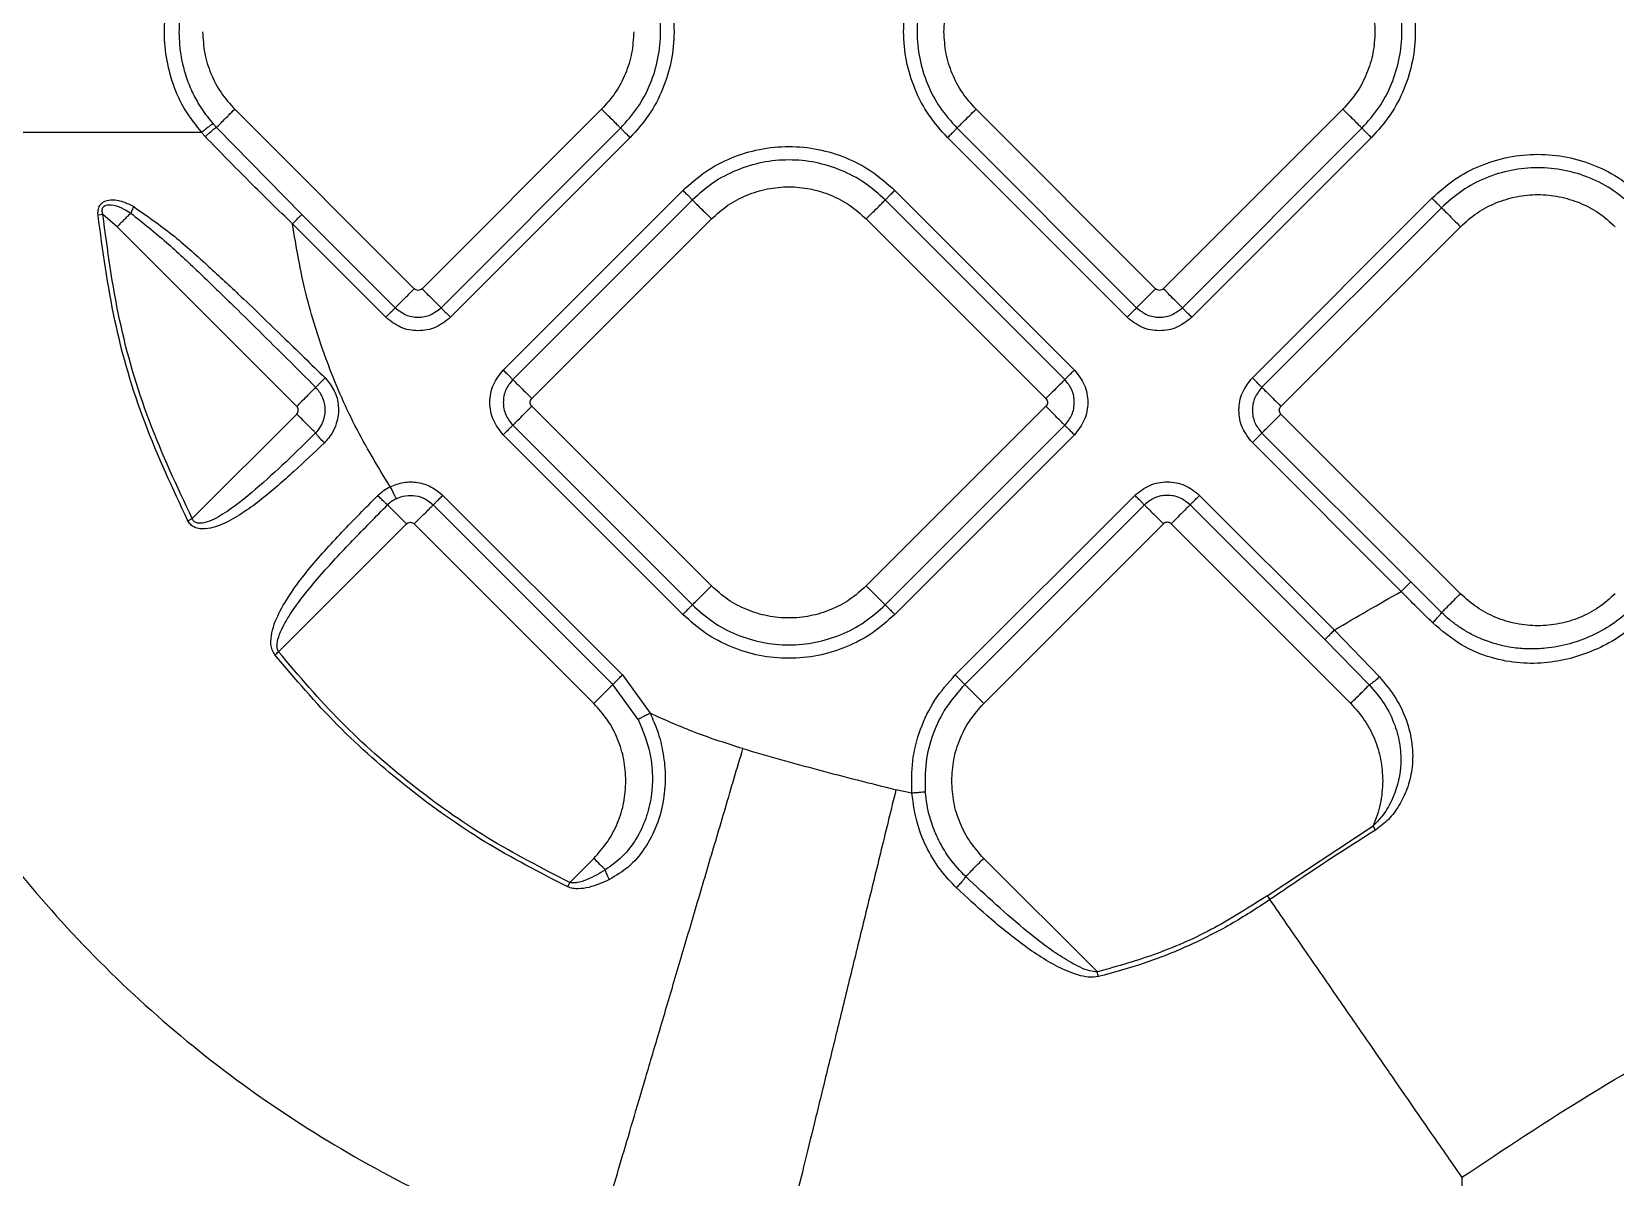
# Model space of a CAD drawing. Extents: x 939 to 1039, y 781 to 934.
# Drawn here: x 954.28 to 960.09, y 831.79 to 836 of the extents above; entities that cross this region are included whole.
import ezdxf

# ---------------------------------------------------------------- set-up
doc = ezdxf.new("R2010")
doc.units = 0
doc.header["$MEASUREMENT"] = 0
doc.layers.add('1', color=4, linetype='Continuous')

# ---------------------------------------------------------------- blocks, each defined once
blk = doc.blocks.new('Envoy')
at = {"layer": '1', "color": 3, "linetype": 'Continuous', "lineweight": 25}
for p, q in [((17.0348, 35.8793), (16.3759, 36.5381)), ((17.7219, 36.5381), (17.0631, 35.8793)), ((19.7543, 35.8792), (19.0954, 36.5381)), ((20.4414, 36.5381), (19.7825, 35.8792)), ((16.2677, 36.4372), (16.2543, 36.4518)), ((16.3087, 36.4709), (16.2966, 36.4841)), ((16.6225, 36.1521), (16.3087, 36.4709)), ((17.1328, 35.8095), (17.7916, 36.4684)), ((17.8265, 36.4335), (17.1677, 35.7747)), ((19.6497, 35.7747), (18.9908, 36.4335)), ((19.0257, 36.4684), (19.6845, 35.8095)), ((19.8523, 35.8095), (20.5111, 36.4684)), ((20.546, 36.4335), (19.8871, 35.7747)), ((17.3612, 35.5812), (18.02, 36.24)), ((18.0549, 36.2051), (17.3961, 35.5463)), ((19.4213, 35.5463), (18.7625, 36.2051)), ((18.7973, 36.24), (19.4561, 35.5812)), ((20.1092, 35.5526), (20.768, 36.2115)), ((15.8921, 36.1512), (15.8745, 36.1495)), ((15.9447, 36.1069), (15.8921, 36.1512)), ((16.6225, 36.1521), (16.9651, 35.8095)), ((20.8029, 36.1766), (20.144, 35.5178)), ((16.6035, 35.448), (15.9447, 36.1069)), ((16.9302, 35.7747), (16.5876, 36.1173)), ((17.4658, 35.4766), (18.1246, 36.1354)), ((18.6927, 36.1354), (19.3516, 35.4766)), ((20.2137, 35.448), (20.8726, 36.1069)), ((18.1246, 34.7894), (17.4658, 35.4483)), ((19.3516, 35.4483), (18.6927, 34.7894)), ((16.2201, 35.0363), (16.6035, 35.4198)), ((20.8726, 34.7609), (20.2137, 35.4198)), ((18.02, 34.6849), (17.3612, 35.3437)), ((17.3961, 35.3786), (18.0549, 34.7197)), ((18.7625, 34.7197), (19.4213, 35.3786)), ((19.4561, 35.3437), (18.7973, 34.6849)), ((20.144, 35.35), (20.6902, 34.8039)), ((20.6553, 34.769), (20.1092, 35.3152)), ((17.1391, 35.1216), (17.798, 34.4628)), ((19.0194, 34.4628), (19.6782, 35.1216)), ((19.9157, 35.1216), (20.41, 34.6273)), ((16.2044, 35.0282), (16.2201, 35.0363)), ((17.7631, 34.4279), (17.1043, 35.0868)), ((19.7131, 35.0868), (19.0542, 34.428)), ((20.3752, 34.5924), (19.8808, 35.0868)), ((16.5368, 34.5476), (17.0063, 35.017)), ((17.6934, 34.3582), (17.0345, 35.017)), ((19.7828, 35.0171), (19.1239, 34.3582)), ((20.4699, 34.3582), (19.8111, 35.0171)), ((20.8034, 34.6917), (20.6902, 34.8039)), ((20.41, 34.6273), (20.5754, 34.4558)), ((20.3752, 34.5924), (20.5383, 34.4266)), ((17.798, 34.4628), (17.8997, 34.3223)), ((17.8558, 34.3), (17.7631, 34.4279)), ((18.8602, 34.0293), (18.8018, 34.0421)), ((20.1639, 33.6532), (20.552, 33.9089)), ((20.5614, 33.894), (20.552, 33.9089)), ((17.605, 33.7017), (17.6934, 33.7901)), ((19.5405, 33.3735), (19.1239, 33.7901)), ((17.5975, 33.6858), (17.605, 33.7017)), ((20.1639, 33.6532), (20.1739, 33.6387))]:
    blk.add_line(p, q, dxfattribs=at)
for points, knots in [([(16.2677, 37.2071), (16.2452, 37.1807), (16.2003, 37.1282), (16.154, 37.0347), (16.1247, 36.9353), (16.114, 36.8321), (16.1212, 36.7286), (16.1471, 36.6282), (16.1899, 36.5331), (16.2328, 36.479), (16.2543, 36.4518)], [0, 0, 0, 0, 0.125725, 0.250907, 0.375656, 0.500157, 0.624605, 0.749299, 0.874403, 1, 1, 1, 1]), ([(17.8265, 37.2108), (17.8505, 37.1839), (17.8984, 37.1302), (17.9487, 37.0337), (17.9804, 36.9301), (17.991, 36.8222), (17.9804, 36.7142), (17.9487, 36.6107), (17.8984, 36.5142), (17.8505, 36.4604), (17.8265, 36.4335)], [0, 0, 0, 0, 0.1249993, 0.2500002, 0.3749998, 0.5, 0.6250002, 0.7499998, 0.8750007, 1, 1, 1, 1]), ([(18.9908, 36.4335), (18.9669, 36.4604), (18.9189, 36.5141), (18.8686, 36.6106), (18.8369, 36.7142), (18.8263, 36.8221), (18.8369, 36.9301), (18.8686, 37.0337), (18.9189, 37.1301), (18.9669, 37.1839), (18.9908, 37.2108)], [0, 0, 0, 0, 0.124999, 0.249999, 0.375, 0.5, 0.625, 0.750001, 0.875001, 1, 1, 1, 1]), ([(20.546, 37.2108), (20.57, 37.1839), (20.6179, 37.1301), (20.6682, 37.0337), (20.6999, 36.9301), (20.7105, 36.8221), (20.6999, 36.7142), (20.6682, 36.6106), (20.6179, 36.5141), (20.57, 36.4604), (20.546, 36.4335)], [0, 0, 0, 0, 0.1249993, 0.2500002, 0.3749998, 0.5, 0.6250002, 0.7499998, 0.8750007, 1, 1, 1, 1]), ([(16.3087, 37.1735), (16.294, 37.1568), (16.2752, 37.1356), (16.2582, 37.1106), (16.2485, 37.0958), (16.2363, 37.0757), (16.2213, 37.0469), (16.1993, 36.9961), (16.1785, 36.9247), (16.1689, 36.8311), (16.1754, 36.7374), (16.1959, 36.6562), (16.224, 36.5904), (16.2549, 36.5355), (16.2817, 36.5025), (16.2966, 36.4841)], [0, 0, 0, 0, 0.088172, 0.112827, 0.12031, 0.158755, 0.206343, 0.24953, 0.378874, 0.499952, 0.621762, 0.750092, 0.830764, 0.905714, 1, 1, 1, 1]), ([(17.7916, 36.4684), (17.8134, 36.4929), (17.8571, 36.5418), (17.9029, 36.6296), (17.9318, 36.7239), (17.9414, 36.8222), (17.9318, 36.9205), (17.9029, 37.0147), (17.8571, 37.1025), (17.8134, 37.1515), (17.7916, 37.176)], [0, 0, 0, 0, 0.125, 0.25, 0.375, 0.5, 0.624999, 0.75, 0.874999, 1, 1, 1, 1]), ([(19.0257, 37.1759), (19.0039, 37.1515), (18.9602, 37.1025), (18.9144, 37.0147), (18.8856, 36.9204), (18.876, 36.8221), (18.8856, 36.7239), (18.9144, 36.6296), (18.9602, 36.5418), (19.0039, 36.4928), (19.0257, 36.4684)], [0, 0, 0, 0, 0.125001, 0.250001, 0.375, 0.5, 0.625, 0.75, 0.875, 1, 1, 1, 1]), ([(20.5111, 36.4684), (20.5329, 36.4928), (20.5766, 36.5418), (20.6224, 36.6296), (20.6512, 36.7239), (20.6608, 36.8221), (20.6512, 36.9204), (20.6224, 37.0147), (20.5766, 37.1025), (20.5329, 37.1515), (20.5111, 37.1759)], [0, 0, 0, 0, 0.125, 0.25, 0.375, 0.5, 0.625, 0.75, 0.874999, 1, 1, 1, 1]), ([(18.9778, 36.8221), (18.9793, 36.8484), (18.9822, 36.9011), (19.0063, 36.9767), (19.0428, 37.0473), (19.0779, 37.0866), (19.0954, 37.1062)], [0, 0, 0, 0, 0.25, 0.499999, 0.75, 1, 1, 1, 1]), ([(20.4414, 37.1062), (20.4589, 37.0866), (20.494, 37.0473), (20.5305, 36.9767), (20.5546, 36.9011), (20.5576, 36.8484), (20.559, 36.8221)], [0, 0, 0, 0, 0.25, 0.500001, 0.75, 1, 1, 1, 1]), ([(16.2583, 36.8222), (16.2598, 36.7959), (16.2627, 36.7433), (16.2868, 36.6676), (16.3233, 36.5971), (16.3584, 36.5578), (16.3759, 36.5381)], [0, 0, 0, 0, 0.25, 0.5, 0.750001, 1, 1, 1, 1]), ([(17.8396, 36.8222), (17.8381, 36.7959), (17.8351, 36.7433), (17.8111, 36.6676), (17.7745, 36.5971), (17.7394, 36.5578), (17.7219, 36.5381)], [0, 0, 0, 0, 0.25, 0.500001, 0.750001, 1, 1, 1, 1]), ([(19.0954, 36.5381), (19.0779, 36.5577), (19.0428, 36.597), (19.0063, 36.6675), (18.9822, 36.7432), (18.9793, 36.7958), (18.9778, 36.8221)], [0, 0, 0, 0, 0.249999, 0.5, 0.75, 1, 1, 1, 1]), ([(20.559, 36.8221), (20.5576, 36.7958), (20.5546, 36.7432), (20.5305, 36.6675), (20.494, 36.597), (20.4589, 36.5577), (20.4414, 36.5381)], [0, 0, 0, 0, 0.25, 0.5, 0.750001, 1, 1, 1, 1]), ([(16.3087, 36.4709), (16.3117, 36.4738), (16.3175, 36.4797), (16.3338, 36.496), (16.3537, 36.5159), (16.3685, 36.5307), (16.3759, 36.5381)], [0, 0, 0, 0, 0.2499962, 0.5000065, 0.7500024, 1, 1, 1, 1]), ([(17.7916, 36.4684), (17.7894, 36.4706), (17.785, 36.475), (17.7684, 36.4916), (17.7467, 36.5133), (17.7302, 36.5298), (17.7219, 36.5381)], [0, 0, 0, 0, 0.249995, 0.4999959, 0.7499999, 1, 1, 1, 1]), ([(19.0257, 36.4684), (19.0279, 36.4706), (19.0323, 36.475), (19.0489, 36.4916), (19.0706, 36.5132), (19.0872, 36.5298), (19.0954, 36.5381)], [0, 0, 0, 0, 0.2499957, 0.5000049, 0.7499993, 1, 1, 1, 1]), ([(20.5111, 36.4684), (20.5089, 36.4706), (20.5045, 36.475), (20.4879, 36.4916), (20.4662, 36.5132), (20.4497, 36.5298), (20.4414, 36.5381)], [0, 0, 0, 0, 0.249995, 0.4999959, 0.7499999, 1, 1, 1, 1]), ([(14.595, 36.4518), (14.6021, 36.2999), (14.6162, 35.996), (14.697, 35.5451), (14.8209, 35.1038), (14.9912, 34.6769), (15.2051, 34.2692), (15.4608, 33.8856), (15.7554, 33.5303), (16.0857, 33.2076), (16.448, 32.921), (16.8384, 32.6749), (17.2511, 32.4678), (17.5411, 32.3676), (17.6861, 32.3175)], [0, 0, 0, 0, 0.082934, 0.165903, 0.248995, 0.332213, 0.415524, 0.498908, 0.582371, 0.665891, 0.749441, 0.832996, 0.916527, 1, 1, 1, 1]), ([(16.2543, 36.4518), (16.1529, 36.4518), (15.9501, 36.4518), (15.6626, 36.4518), (15.3963, 36.4518), (15.1582, 36.4518), (14.9535, 36.4518), (14.7884, 36.4518), (14.6626, 36.4518), (14.6175, 36.4518), (14.595, 36.4518)], [0, 0, 0, 0, 0.125002, 0.25, 0.374998, 0.499997, 0.624996, 0.749993, 0.874995, 1, 1, 1, 1]), ([(16.2966, 36.4841), (16.2945, 36.4829), (16.2902, 36.4806), (16.2796, 36.4729), (16.2671, 36.463), (16.2586, 36.4556), (16.2543, 36.4518)], [0, 0, 0, 0, 0.249984, 0.499993, 0.75001, 1, 1, 1, 1]), ([(16.2677, 36.4372), (16.2719, 36.4412), (16.2802, 36.449), (16.2923, 36.4593), (16.3026, 36.4673), (16.3067, 36.4697), (16.3087, 36.4709)], [0, 0, 0, 0, 0.250008, 0.500014, 0.75, 1, 1, 1, 1]), ([(16.5876, 36.1173), (16.535, 36.1686), (16.4269, 36.2742), (16.3217, 36.3819), (16.2677, 36.4372)], [0, 0, 0, 0, 0.4865506, 1, 1, 1, 1]), ([(17.7916, 36.4684), (17.7927, 36.4673), (17.7949, 36.4651), (17.8032, 36.4568), (17.8141, 36.4459), (17.8223, 36.4377), (17.8265, 36.4335)], [0, 0, 0, 0, 0.249996, 0.500001, 0.750003, 1, 1, 1, 1]), ([(19.0257, 36.4684), (19.0246, 36.4672), (19.0224, 36.465), (19.0141, 36.4567), (19.0033, 36.4459), (18.995, 36.4376), (18.9908, 36.4335)], [0, 0, 0, 0, 0.249995, 0.499983, 0.750004, 1, 1, 1, 1]), ([(20.5111, 36.4684), (20.5122, 36.4672), (20.5144, 36.465), (20.5227, 36.4567), (20.5335, 36.4459), (20.5418, 36.4376), (20.546, 36.4335)], [0, 0, 0, 0, 0.249996, 0.500001, 0.750003, 1, 1, 1, 1]), ([(18.02, 36.24), (18.0469, 36.264), (18.1007, 36.3119), (18.1972, 36.3622), (18.3007, 36.3939), (18.4087, 36.4045), (18.5166, 36.3939), (18.6202, 36.3622), (18.7167, 36.3119), (18.7704, 36.264), (18.7973, 36.24)], [0, 0, 0, 0, 0.125002, 0.25, 0.374999, 0.500001, 0.625, 0.75, 0.875, 1, 1, 1, 1]), ([(20.768, 36.2115), (20.7949, 36.2354), (20.8486, 36.2834), (20.9451, 36.3337), (21.0487, 36.3654), (21.1566, 36.376), (21.2646, 36.3654), (21.3682, 36.3337), (21.4646, 36.2834), (21.5184, 36.2354), (21.5453, 36.2115)], [0, 0, 0, 0, 0.1249998, 0.2499985, 0.3750006, 0.5000001, 0.6249996, 0.7499991, 0.8750002, 1, 1, 1, 1]), ([(18.7625, 36.2051), (18.738, 36.2269), (18.689, 36.2706), (18.6012, 36.3164), (18.507, 36.3452), (18.4087, 36.3549), (18.3104, 36.3452), (18.2161, 36.3164), (18.1283, 36.2706), (18.0794, 36.2269), (18.0549, 36.2051)], [0, 0, 0, 0, 0.124999, 0.250001, 0.375, 0.499999, 0.625, 0.75, 0.874998, 1, 1, 1, 1]), ([(21.5104, 36.1766), (21.486, 36.1984), (21.437, 36.2421), (21.3492, 36.2879), (21.2549, 36.3167), (21.1566, 36.3263), (21.0584, 36.3167), (20.9641, 36.2879), (20.8763, 36.2421), (20.8273, 36.1984), (20.8029, 36.1766)], [0, 0, 0, 0, 0.124999, 0.25, 0.375, 0.499999, 0.625, 0.75, 0.874998, 1, 1, 1, 1]), ([(18.1246, 36.1354), (18.1443, 36.1529), (18.1836, 36.188), (18.2541, 36.2247), (18.3298, 36.2479), (18.4087, 36.2556), (18.4876, 36.2479), (18.5633, 36.2247), (18.6338, 36.188), (18.6731, 36.1529), (18.6927, 36.1354)], [0, 0, 0, 0, 0.125003, 0.250002, 0.374999, 0.500002, 0.625, 0.750001, 0.875, 1, 1, 1, 1]), ([(15.8745, 36.1495), (15.8743, 36.1554), (15.8739, 36.1645), (15.8768, 36.1764), (15.8811, 36.1853), (15.8879, 36.1933), (15.9006, 36.2018), (15.9275, 36.2079), (15.9656, 36.2011), (15.9925, 36.1871), (16.0053, 36.1804)], [0, 0, 0, 0, 0.099286, 0.151529, 0.207059, 0.267437, 0.333364, 0.474233, 0.748186, 1, 1, 1, 1]), ([(18.0549, 36.2051), (18.0538, 36.2062), (18.0516, 36.2084), (18.0433, 36.2167), (18.0324, 36.2276), (18.0242, 36.2358), (18.02, 36.24)], [0, 0, 0, 0, 0.2499938, 0.4999816, 0.7499816, 1, 1, 1, 1]), ([(18.0549, 36.2051), (18.0571, 36.2029), (18.0615, 36.1985), (18.0781, 36.1819), (18.0998, 36.1602), (18.1163, 36.1437), (18.1246, 36.1354)], [0, 0, 0, 0, 0.2499957, 0.5000049, 0.7499993, 1, 1, 1, 1]), ([(18.6927, 36.1354), (18.701, 36.1437), (18.7176, 36.1602), (18.7392, 36.1819), (18.7558, 36.1985), (18.7602, 36.2029), (18.7625, 36.2051)], [0, 0, 0, 0, 0.25, 0.500004, 0.750005, 1, 1, 1, 1]), ([(18.7973, 36.24), (18.7932, 36.2358), (18.7849, 36.2276), (18.7741, 36.2167), (18.7658, 36.2084), (18.7636, 36.2062), (18.7625, 36.2051)], [0, 0, 0, 0, 0.249997, 0.4999991, 0.7500041, 1, 1, 1, 1]), ([(20.8029, 36.1766), (20.8018, 36.1777), (20.7995, 36.1799), (20.7912, 36.1882), (20.7804, 36.199), (20.7721, 36.2073), (20.768, 36.2115)], [0, 0, 0, 0, 0.25, 0.499993, 0.749993, 1, 1, 1, 1]), ([(20.8726, 36.1069), (20.8922, 36.1244), (20.9315, 36.1595), (21.002, 36.1962), (21.0777, 36.2194), (21.1566, 36.2271), (21.2356, 36.2194), (21.3112, 36.1962), (21.3818, 36.1595), (21.4211, 36.1244), (21.4407, 36.1069)], [0, 0, 0, 0, 0.125003, 0.250002, 0.374999, 0.500002, 0.625, 0.750001, 0.875, 1, 1, 1, 1]), ([(16.2044, 35.0282), (16.1488, 35.1466), (16.0375, 35.3832), (15.9267, 35.7612), (15.8919, 36.0201), (15.8745, 36.1495)], [0, 0, 0, 0, 0.33365, 0.666984, 1, 1, 1, 1]), ([(15.8921, 36.1512), (15.8908, 36.1561), (15.889, 36.163), (15.8901, 36.1719), (15.8925, 36.1778), (15.8973, 36.1828), (15.9075, 36.1876), (15.93, 36.1881), (15.9613, 36.1778), (15.9837, 36.1637), (15.9946, 36.1568)], [0, 0, 0, 0, 0.1049795, 0.1485346, 0.1892207, 0.2396288, 0.296691, 0.43211, 0.722146, 1, 1, 1, 1]), ([(16.2201, 35.0363), (16.1648, 35.154), (16.0542, 35.3892), (15.944, 35.7649), (15.9094, 36.0224), (15.8921, 36.1512)], [0, 0, 0, 0, 0.33356, 0.666687, 1, 1, 1, 1]), ([(15.9946, 36.1568), (15.9912, 36.1533), (15.9842, 36.1464), (15.9719, 36.134), (15.9586, 36.1207), (15.9493, 36.1115), (15.9447, 36.1069)], [0, 0, 0, 0, 0.249987, 0.499997, 0.750008, 1, 1, 1, 1]), ([(16.0053, 36.1804), (16.0031, 36.1762), (15.9987, 36.1677), (15.996, 36.1604), (15.9946, 36.1568)], [0, 0, 0, 0, 0.499988, 1, 1, 1, 1]), ([(15.9946, 36.1568), (16.0387, 36.1217), (16.1243, 36.0536), (16.2439, 35.9403), (16.3569, 35.8315), (16.4654, 35.7245), (16.5695, 35.6213), (16.6387, 35.5523), (16.6733, 35.5177)], [0, 0, 0, 0, 0.182367, 0.354086, 0.529636, 0.686471, 0.843176, 1, 1, 1, 1]), ([(16.0053, 36.1804), (16.0534, 36.147), (16.1464, 36.0824), (16.271, 35.97), (16.4059, 35.845), (16.5504, 35.7058), (16.656, 35.6026), (16.7074, 35.5524)], [0, 0, 0, 0, 0.188936, 0.365161, 0.533109, 0.772696, 1, 1, 1, 1]), ([(16.5876, 36.1173), (16.5917, 36.1214), (16.6, 36.1297), (16.6109, 36.1405), (16.6191, 36.1488), (16.6214, 36.151), (16.6225, 36.1521)], [0, 0, 0, 0, 0.249996, 0.500017, 0.750005, 1, 1, 1, 1]), ([(20.8029, 36.1766), (20.8051, 36.1744), (20.8095, 36.17), (20.8261, 36.1534), (20.8477, 36.1317), (20.8643, 36.1152), (20.8726, 36.1069)], [0, 0, 0, 0, 0.249996, 0.500007, 0.749999, 1, 1, 1, 1]), ([(16.946, 35.1533), (16.9013, 35.2271), (16.8116, 35.3748), (16.7099, 35.6137), (16.6311, 35.8613), (16.6021, 36.0319), (16.5876, 36.1173)], [0, 0, 0, 0, 0.249666, 0.499501, 0.749565, 1, 1, 1, 1]), ([(16.9651, 35.8095), (16.9673, 35.8118), (16.9717, 35.8162), (16.9883, 35.8328), (17.0099, 35.8544), (17.0265, 35.871), (17.0348, 35.8793)], [0, 0, 0, 0, 0.249996, 0.499996, 0.75, 1, 1, 1, 1]), ([(17.0631, 35.8793), (17.061, 35.8776), (17.0568, 35.8744), (17.0489, 35.8729), (17.041, 35.8744), (17.0368, 35.8776), (17.0348, 35.8793)], [0, 0, 0, 0, 0.25021, 0.499963, 0.74979, 1, 1, 1, 1]), ([(17.1328, 35.8095), (17.1306, 35.8118), (17.1261, 35.8162), (17.1095, 35.8328), (17.0879, 35.8544), (17.0713, 35.871), (17.0631, 35.8793)], [0, 0, 0, 0, 0.2499938, 0.5000002, 0.7500021, 1, 1, 1, 1]), ([(19.6845, 35.8095), (19.6868, 35.8117), (19.6912, 35.8162), (19.7078, 35.8328), (19.7294, 35.8544), (19.746, 35.871), (19.7543, 35.8792)], [0, 0, 0, 0, 0.249995, 0.4999959, 0.7499999, 1, 1, 1, 1]), ([(19.7825, 35.8792), (19.7805, 35.8776), (19.7763, 35.8743), (19.7684, 35.8729), (19.7605, 35.8743), (19.7563, 35.8776), (19.7543, 35.8792)], [0, 0, 0, 0, 0.25021, 0.499963, 0.74979, 1, 1, 1, 1]), ([(19.8523, 35.8095), (19.8501, 35.8117), (19.8456, 35.8162), (19.829, 35.8328), (19.8074, 35.8544), (19.7908, 35.871), (19.7825, 35.8792)], [0, 0, 0, 0, 0.24999, 0.499998, 0.750001, 1, 1, 1, 1]), ([(16.9651, 35.8095), (16.9639, 35.8084), (16.9617, 35.8062), (16.9534, 35.7979), (16.9426, 35.7871), (16.9343, 35.7788), (16.9302, 35.7747)], [0, 0, 0, 0, 0.2499917, 0.499987, 0.7499817, 1, 1, 1, 1]), ([(16.9651, 35.8095), (16.9773, 35.7999), (17.0019, 35.7805), (17.0489, 35.7719), (17.096, 35.7805), (17.1205, 35.7999), (17.1328, 35.8095)], [0, 0, 0, 0, 0.249855, 0.499977, 0.750124, 1, 1, 1, 1]), ([(17.1328, 35.8095), (17.1339, 35.8084), (17.1361, 35.8062), (17.1444, 35.7979), (17.1552, 35.7871), (17.1635, 35.7788), (17.1677, 35.7747)], [0, 0, 0, 0, 0.249996, 0.499981, 0.750001, 1, 1, 1, 1]), ([(19.6845, 35.8095), (19.6834, 35.8084), (19.6812, 35.8062), (19.6729, 35.7979), (19.6621, 35.7871), (19.6538, 35.7788), (19.6497, 35.7747)], [0, 0, 0, 0, 0.2499898, 0.4999908, 0.7499836, 1, 1, 1, 1]), ([(19.6845, 35.8095), (19.6968, 35.7999), (19.7213, 35.7805), (19.7684, 35.7719), (19.8155, 35.7805), (19.84, 35.7999), (19.8523, 35.8095)], [0, 0, 0, 0, 0.249857, 0.499982, 0.750132, 1, 1, 1, 1]), ([(19.8523, 35.8095), (19.8534, 35.8084), (19.8556, 35.8062), (19.8639, 35.7979), (19.8747, 35.7871), (19.883, 35.7788), (19.8871, 35.7747)], [0, 0, 0, 0, 0.250003, 0.499988, 0.750004, 1, 1, 1, 1]), ([(17.1677, 35.7747), (17.1503, 35.761), (17.1156, 35.7335), (17.0489, 35.7215), (16.9823, 35.7335), (16.9475, 35.761), (16.9302, 35.7747)], [0, 0, 0, 0, 0.250069, 0.500013, 0.749931, 1, 1, 1, 1]), ([(19.8871, 35.7747), (19.8698, 35.761), (19.835, 35.7335), (19.7684, 35.7215), (19.7018, 35.7335), (19.667, 35.761), (19.6497, 35.7747)], [0, 0, 0, 0, 0.25007, 0.500014, 0.749933, 1, 1, 1, 1]), ([(17.3612, 35.3437), (17.3475, 35.361), (17.32, 35.3958), (17.308, 35.4624), (17.32, 35.5291), (17.3475, 35.5638), (17.3612, 35.5812)], [0, 0, 0, 0, 0.250071, 0.500017, 0.749934, 1, 1, 1, 1]), ([(17.3961, 35.5463), (17.3949, 35.5474), (17.3927, 35.5496), (17.3844, 35.5579), (17.3736, 35.5687), (17.3653, 35.577), (17.3612, 35.5812)], [0, 0, 0, 0, 0.2499864, 0.4999974, 0.7499928, 1, 1, 1, 1]), ([(19.4213, 35.5463), (19.4224, 35.5474), (19.4246, 35.5496), (19.4329, 35.5579), (19.4437, 35.5687), (19.452, 35.577), (19.4561, 35.5812)], [0, 0, 0, 0, 0.249996, 0.499994, 0.749991, 1, 1, 1, 1]), ([(19.4561, 35.5812), (19.4699, 35.5638), (19.4973, 35.5291), (19.5094, 35.4624), (19.4973, 35.3958), (19.4699, 35.361), (19.4561, 35.3437)], [0, 0, 0, 0, 0.25007, 0.500015, 0.749933, 1, 1, 1, 1]), ([(16.6733, 35.5177), (16.671, 35.5155), (16.6666, 35.5111), (16.65, 35.4945), (16.6284, 35.4728), (16.6118, 35.4563), (16.6035, 35.448)], [0, 0, 0, 0, 0.2499927, 0.4999911, 0.7500006, 1, 1, 1, 1]), ([(16.6729, 35.3504), (16.6798, 35.3583), (16.6926, 35.373), (16.7061, 35.4051), (16.7102, 35.4433), (16.6993, 35.4856), (16.682, 35.507), (16.6733, 35.5177)], [0, 0, 0, 0, 0.168944, 0.314104, 0.557205, 0.778203, 1, 1, 1, 1]), ([(16.6733, 35.5177), (16.6743, 35.5189), (16.6765, 35.5211), (16.6846, 35.5294), (16.6952, 35.5401), (16.7033, 35.5483), (16.7074, 35.5524)], [0, 0, 0, 0, 0.249995, 0.500005, 0.750024, 1, 1, 1, 1]), ([(16.7074, 35.5524), (16.7199, 35.5372), (16.7448, 35.507), (16.76, 35.4467), (16.7535, 35.3925), (16.7334, 35.3466), (16.7148, 35.3256), (16.7047, 35.3142)], [0, 0, 0, 0, 0.220934, 0.439243, 0.682972, 0.828127, 1, 1, 1, 1]), ([(17.3961, 35.5463), (17.3864, 35.534), (17.367, 35.5095), (17.3584, 35.4624), (17.367, 35.4154), (17.3864, 35.3908), (17.3961, 35.3786)], [0, 0, 0, 0, 0.249858, 0.499985, 0.750132, 1, 1, 1, 1]), ([(17.3961, 35.5463), (17.3983, 35.5441), (17.4027, 35.5396), (17.4193, 35.523), (17.4409, 35.5014), (17.4575, 35.4848), (17.4658, 35.4766)], [0, 0, 0, 0, 0.2499947, 0.5, 0.7499925, 1, 1, 1, 1]), ([(19.4213, 35.5463), (19.4191, 35.5441), (19.4147, 35.5396), (19.3981, 35.523), (19.3764, 35.5014), (19.3599, 35.4848), (19.3516, 35.4766)], [0, 0, 0, 0, 0.2499976, 0.5000059, 0.7500012, 1, 1, 1, 1]), ([(19.4213, 35.3786), (19.431, 35.3908), (19.4503, 35.4154), (19.4589, 35.4624), (19.4503, 35.5095), (19.431, 35.534), (19.4213, 35.5463)], [0, 0, 0, 0, 0.249863, 0.499986, 0.750121, 1, 1, 1, 1]), ([(20.1092, 35.3152), (20.0955, 35.3325), (20.068, 35.3673), (20.056, 35.4339), (20.068, 35.5005), (20.0955, 35.5353), (20.1092, 35.5526)], [0, 0, 0, 0, 0.2500711, 0.500021, 0.7499376, 1, 1, 1, 1]), ([(20.144, 35.5178), (20.1429, 35.5189), (20.1407, 35.5211), (20.1324, 35.5294), (20.1216, 35.5402), (20.1133, 35.5485), (20.1092, 35.5526)], [0, 0, 0, 0, 0.249989, 0.499994, 0.750002, 1, 1, 1, 1]), ([(20.144, 35.5178), (20.1344, 35.5055), (20.115, 35.481), (20.1064, 35.4339), (20.115, 35.3868), (20.1344, 35.3623), (20.144, 35.35)], [0, 0, 0, 0, 0.249862, 0.499989, 0.750127, 1, 1, 1, 1]), ([(20.144, 35.5178), (20.1462, 35.5156), (20.1507, 35.5111), (20.1673, 35.4945), (20.1889, 35.4729), (20.2055, 35.4563), (20.2137, 35.448)], [0, 0, 0, 0, 0.249994, 0.500003, 0.750005, 1, 1, 1, 1]), ([(16.6035, 35.4198), (16.6052, 35.4218), (16.6085, 35.426), (16.6099, 35.4339), (16.6085, 35.4418), (16.6052, 35.446), (16.6035, 35.448)], [0, 0, 0, 0, 0.249943, 0.499861, 0.749786, 1, 1, 1, 1]), ([(17.3961, 35.3786), (17.3983, 35.3808), (17.4027, 35.3852), (17.4193, 35.4018), (17.4409, 35.4234), (17.4575, 35.44), (17.4658, 35.4483)], [0, 0, 0, 0, 0.249992, 0.500001, 0.749993, 1, 1, 1, 1]), ([(17.4658, 35.4483), (17.4641, 35.4503), (17.4609, 35.4545), (17.4594, 35.4624), (17.4609, 35.4703), (17.4641, 35.4745), (17.4658, 35.4766)], [0, 0, 0, 0, 0.250243, 0.499982, 0.749757, 1, 1, 1, 1]), ([(19.3516, 35.4766), (19.3532, 35.4745), (19.3565, 35.4703), (19.3579, 35.4624), (19.3565, 35.4545), (19.3532, 35.4503), (19.3516, 35.4483)], [0, 0, 0, 0, 0.250222, 0.500018, 0.749778, 1, 1, 1, 1]), ([(19.4213, 35.3786), (19.4191, 35.3808), (19.4147, 35.3852), (19.3981, 35.4018), (19.3764, 35.4234), (19.3599, 35.44), (19.3516, 35.4483)], [0, 0, 0, 0, 0.249995, 0.500007, 0.750002, 1, 1, 1, 1]), ([(20.2137, 35.4198), (20.2121, 35.4218), (20.2088, 35.426), (20.2074, 35.4339), (20.2088, 35.4418), (20.2121, 35.446), (20.2137, 35.448)], [0, 0, 0, 0, 0.25025, 0.500018, 0.74975, 1, 1, 1, 1]), ([(16.6729, 35.3504), (16.6706, 35.3528), (16.6658, 35.3575), (16.6492, 35.3741), (16.6279, 35.3954), (16.6117, 35.4116), (16.6035, 35.4198)], [0, 0, 0, 0, 0.249996, 0.499998, 0.75, 1, 1, 1, 1]), ([(20.144, 35.35), (20.1462, 35.3523), (20.1507, 35.3567), (20.1673, 35.3733), (20.1889, 35.3949), (20.2055, 35.4115), (20.2137, 35.4198)], [0, 0, 0, 0, 0.249995, 0.500001, 0.750004, 1, 1, 1, 1]), ([(15.6789, 31.7201), (15.5725, 31.7818), (15.3601, 31.905), (15.0654, 32.1258), (14.7917, 32.37), (14.5424, 32.6386), (14.3187, 32.9286), (14.1224, 33.2379), (13.9546, 33.5642), (13.8164, 33.9051), (13.7088, 34.2581), (13.6331, 34.6206), (13.5871, 34.99), (13.5837, 35.2386), (13.582, 35.3631)], [0, 0, 0, 0, 0.0834648, 0.1666024, 0.2495478, 0.3323152, 0.4151785, 0.4980362, 0.5809374, 0.6641435, 0.7476282, 0.8313004, 0.9154395, 1, 1, 1, 1]), ([(16.6729, 35.3504), (16.6007, 35.2797), (16.4918, 35.1731), (16.3557, 35.0641), (16.2847, 35.0246), (16.2511, 35.0184), (16.2389, 35.0193), (16.231, 35.0225), (16.2262, 35.0261), (16.2224, 35.0307), (16.2209, 35.0344), (16.2201, 35.0363)], [0, 0, 0, 0, 0.5170233, 0.7801649, 0.9063922, 0.9357942, 0.959094, 0.9696474, 0.9795891, 0.9895065, 1, 1, 1, 1]), ([(16.7047, 35.3142), (16.7008, 35.3183), (16.693, 35.3264), (16.6831, 35.3374), (16.6756, 35.3462), (16.6738, 35.349), (16.6729, 35.3504)], [0, 0, 0, 0, 0.2500018, 0.5000086, 0.7499998, 1, 1, 1, 1]), ([(17.3961, 35.3786), (17.3949, 35.3774), (17.3927, 35.3752), (17.3844, 35.3669), (17.3736, 35.3561), (17.3653, 35.3478), (17.3612, 35.3437)], [0, 0, 0, 0, 0.2499916, 0.4999963, 0.7500032, 1, 1, 1, 1]), ([(19.4213, 35.3786), (19.4224, 35.3774), (19.4246, 35.3752), (19.4329, 35.3669), (19.4437, 35.3561), (19.452, 35.3478), (19.4561, 35.3437)], [0, 0, 0, 0, 0.250001, 0.499993, 0.750001, 1, 1, 1, 1]), ([(20.144, 35.35), (20.1429, 35.3489), (20.1407, 35.3467), (20.1324, 35.3384), (20.1216, 35.3276), (20.1133, 35.3193), (20.1092, 35.3152)], [0, 0, 0, 0, 0.249986, 0.499988, 0.749993, 1, 1, 1, 1]), ([(16.7047, 35.3142), (16.6676, 35.2788), (16.5924, 35.2071), (16.495, 35.122), (16.4113, 35.0597), (16.3437, 35.0191), (16.2872, 34.9977), (16.2478, 34.9982), (16.2295, 35.0031), (16.2139, 35.0132), (16.2075, 35.0233), (16.2044, 35.0282)], [0, 0, 0, 0, 0.24349, 0.49289, 0.620405, 0.750183, 0.881154, 0.913365, 0.944145, 0.972859, 1, 1, 1, 1]), ([(16.9006, 35.1207), (16.9074, 35.1271), (16.9213, 35.1398), (16.9377, 35.1488), (16.946, 35.1533)], [0, 0, 0, 0, 0.496316, 1, 1, 1, 1]), ([(16.946, 35.1533), (16.9623, 35.1597), (16.995, 35.1723), (17.0481, 35.1709), (17.0988, 35.1551), (17.1257, 35.1328), (17.1391, 35.1216)], [0, 0, 0, 0, 0.249768, 0.500017, 0.749789, 1, 1, 1, 1]), ([(16.946, 35.1533), (16.9486, 35.1481), (16.9538, 35.1376), (16.9606, 35.1238), (16.9658, 35.1133), (16.9671, 35.1105), (16.9678, 35.1091)], [0, 0, 0, 0, 0.249994, 0.500008, 0.750007, 1, 1, 1, 1]), ([(19.6782, 35.1216), (19.6955, 35.1354), (19.7303, 35.1628), (19.7969, 35.1748), (19.8636, 35.1628), (19.8983, 35.1354), (19.9157, 35.1216)], [0, 0, 0, 0, 0.250072, 0.500018, 0.74993, 1, 1, 1, 1]), ([(16.523, 34.5366), (16.5194, 34.5425), (16.5119, 34.5543), (16.5071, 34.5824), (16.5125, 34.6327), (16.5416, 34.7004), (16.5892, 34.776), (16.6639, 34.8727), (16.7682, 34.9873), (16.8565, 35.0763), (16.9006, 35.1207)], [0, 0, 0, 0, 0.027815, 0.056218, 0.115001, 0.237561, 0.363436, 0.490503, 0.745499, 1, 1, 1, 1]), ([(16.9366, 35.0867), (16.9354, 35.0877), (16.9329, 35.0897), (16.9242, 35.0978), (16.9131, 35.1084), (16.9048, 35.1166), (16.9006, 35.1207)], [0, 0, 0, 0, 0.250013, 0.500019, 0.750014, 1, 1, 1, 1]), ([(16.9678, 35.1091), (16.9621, 35.106), (16.9507, 35.0998), (16.9413, 35.091), (16.9366, 35.0867)], [0, 0, 0, 0, 0.506498, 1, 1, 1, 1]), ([(16.9678, 35.1091), (16.9794, 35.1136), (17.0024, 35.1226), (17.04, 35.1216), (17.0757, 35.1104), (17.0948, 35.0946), (17.1043, 35.0868)], [0, 0, 0, 0, 0.251068, 0.499552, 0.750587, 1, 1, 1, 1]), ([(17.1043, 35.0868), (17.1054, 35.0879), (17.1076, 35.0901), (17.1159, 35.0984), (17.1267, 35.1092), (17.135, 35.1175), (17.1391, 35.1216)], [0, 0, 0, 0, 0.249994, 0.499989, 0.749994, 1, 1, 1, 1]), ([(19.7131, 35.0868), (19.7119, 35.0879), (19.7097, 35.0901), (19.7014, 35.0984), (19.6906, 35.1092), (19.6823, 35.1175), (19.6782, 35.1216)], [0, 0, 0, 0, 0.249994, 0.500001, 0.750001, 1, 1, 1, 1]), ([(19.8808, 35.0868), (19.8685, 35.0965), (19.844, 35.1158), (19.7969, 35.1244), (19.7499, 35.1158), (19.7253, 35.0965), (19.7131, 35.0868)], [0, 0, 0, 0, 0.2498645, 0.4999885, 0.750125, 1, 1, 1, 1]), ([(19.8808, 35.0868), (19.8819, 35.0879), (19.8841, 35.0901), (19.8924, 35.0984), (19.9032, 35.1092), (19.9115, 35.1175), (19.9157, 35.1216)], [0, 0, 0, 0, 0.249993, 0.499984, 0.750002, 1, 1, 1, 1]), ([(16.5368, 34.5476), (16.5357, 34.5495), (16.5332, 34.5536), (16.5309, 34.5631), (16.5308, 34.5833), (16.5397, 34.6122), (16.5566, 34.6479), (16.5854, 34.6959), (16.6288, 34.755), (16.7049, 34.8462), (16.8081, 34.9566), (16.8937, 35.0433), (16.9366, 35.0867)], [0, 0, 0, 0, 0.009688, 0.020329, 0.042195, 0.097046, 0.151086, 0.216571, 0.343266, 0.472945, 0.735865, 1, 1, 1, 1]), ([(16.9366, 35.0867), (16.9388, 35.0845), (16.9433, 35.08), (16.9599, 35.0634), (16.9815, 35.0418), (16.998, 35.0253), (17.0063, 35.017)], [0, 0, 0, 0, 0.249999, 0.499988, 0.750001, 1, 1, 1, 1]), ([(17.0345, 35.017), (17.0428, 35.0253), (17.0594, 35.0419), (17.081, 35.0635), (17.0976, 35.0801), (17.1021, 35.0846), (17.1043, 35.0868)], [0, 0, 0, 0, 0.249998, 0.500002, 0.750005, 1, 1, 1, 1]), ([(19.7131, 35.0868), (19.7153, 35.0846), (19.7197, 35.0802), (19.7363, 35.0636), (19.7579, 35.0419), (19.7745, 35.0254), (19.7828, 35.0171)], [0, 0, 0, 0, 0.249996, 0.500007, 0.749997, 1, 1, 1, 1]), ([(19.8808, 35.0868), (19.8786, 35.0846), (19.8741, 35.0802), (19.8575, 35.0636), (19.8359, 35.0419), (19.8193, 35.0254), (19.8111, 35.0171)], [0, 0, 0, 0, 0.249996, 0.500007, 0.749997, 1, 1, 1, 1]), ([(17.0063, 35.017), (17.0083, 35.0187), (17.0125, 35.0219), (17.0204, 35.0234), (17.0283, 35.0219), (17.0325, 35.0187), (17.0345, 35.017)], [0, 0, 0, 0, 0.250197, 0.499963, 0.749803, 1, 1, 1, 1]), ([(19.8111, 35.0171), (19.809, 35.0187), (19.8048, 35.022), (19.7969, 35.0234), (19.789, 35.022), (19.7848, 35.0187), (19.7828, 35.0171)], [0, 0, 0, 0, 0.250261, 0.5, 0.749739, 1, 1, 1, 1]), ([(20.6902, 34.8039), (20.6891, 34.8028), (20.6869, 34.8006), (20.6786, 34.7923), (20.6677, 34.7814), (20.6595, 34.7731), (20.6553, 34.769)], [0, 0, 0, 0, 0.249995, 0.499998, 0.750004, 1, 1, 1, 1]), ([(18.0549, 34.7197), (18.0571, 34.7219), (18.0615, 34.7264), (18.0781, 34.7429), (18.0998, 34.7646), (18.1163, 34.7812), (18.1246, 34.7894)], [0, 0, 0, 0, 0.2499962, 0.500003, 0.7499968, 1, 1, 1, 1]), ([(18.6927, 34.7894), (18.6731, 34.7719), (18.6338, 34.7368), (18.5633, 34.7001), (18.4876, 34.6769), (18.4087, 34.6692), (18.3298, 34.6769), (18.2541, 34.7001), (18.1836, 34.7368), (18.1443, 34.7719), (18.1246, 34.7894)], [0, 0, 0, 0, 0.125, 0.249999, 0.375, 0.499998, 0.625001, 0.749998, 0.874997, 1, 1, 1, 1]), ([(18.7625, 34.7197), (18.7602, 34.7219), (18.7558, 34.7264), (18.7392, 34.7429), (18.7176, 34.7646), (18.701, 34.7812), (18.6927, 34.7894)], [0, 0, 0, 0, 0.2499955, 0.499994, 0.7499975, 1, 1, 1, 1]), ([(20.41, 34.6273), (20.4507, 34.6513), (20.532, 34.6993), (20.6142, 34.7458), (20.6553, 34.769)], [0, 0, 0, 0, 0.499669, 1, 1, 1, 1]), ([(20.7707, 34.6537), (20.7514, 34.6728), (20.7128, 34.711), (20.6745, 34.7496), (20.6553, 34.769)], [0, 0, 0, 0, 0.499286, 1, 1, 1, 1]), ([(20.8034, 34.6917), (20.8058, 34.6942), (20.8107, 34.6991), (20.8273, 34.7156), (20.8485, 34.7368), (20.8645, 34.7529), (20.8726, 34.7609)], [0, 0, 0, 0, 0.24999, 0.499997, 0.749999, 1, 1, 1, 1]), ([(21.4407, 34.7609), (21.4211, 34.7434), (21.3818, 34.7083), (21.3112, 34.6716), (21.2356, 34.6484), (21.1566, 34.6407), (21.0777, 34.6484), (21.002, 34.6716), (20.9315, 34.7083), (20.8922, 34.7434), (20.8726, 34.7609)], [0, 0, 0, 0, 0.124999, 0.249999, 0.374999, 0.499998, 0.625001, 0.749998, 0.874998, 1, 1, 1, 1]), ([(18.0549, 34.7197), (18.0538, 34.7186), (18.0516, 34.7164), (18.0433, 34.7081), (18.0324, 34.6973), (18.0242, 34.689), (18.02, 34.6849)], [0, 0, 0, 0, 0.249995, 0.499984, 0.74998, 1, 1, 1, 1]), ([(18.7973, 34.6849), (18.7704, 34.6609), (18.7167, 34.6129), (18.6202, 34.5626), (18.5166, 34.5309), (18.4087, 34.5204), (18.3007, 34.5309), (18.1972, 34.5626), (18.1007, 34.6129), (18.0469, 34.6609), (18.02, 34.6849)], [0, 0, 0, 0, 0.125, 0.250001, 0.375, 0.499999, 0.625001, 0.75, 0.874998, 1, 1, 1, 1]), ([(18.0549, 34.7197), (18.0794, 34.6979), (18.1283, 34.6542), (18.2161, 34.6084), (18.3104, 34.5796), (18.4087, 34.57), (18.507, 34.5796), (18.6012, 34.6084), (18.689, 34.6542), (18.738, 34.6979), (18.7625, 34.7197)], [0, 0, 0, 0, 0.1250012, 0.2500001, 0.3749999, 0.5000013, 0.6249997, 0.7499996, 0.8750011, 1, 1, 1, 1]), ([(18.7625, 34.7197), (18.7636, 34.7186), (18.7658, 34.7164), (18.7741, 34.7081), (18.7849, 34.6973), (18.7932, 34.689), (18.7973, 34.6849)], [0, 0, 0, 0, 0.249997, 0.500003, 0.750002, 1, 1, 1, 1]), ([(20.7707, 34.6537), (20.7747, 34.6579), (20.7827, 34.6663), (20.7929, 34.6778), (20.8006, 34.6871), (20.8025, 34.6902), (20.8034, 34.6917)], [0, 0, 0, 0, 0.249988, 0.499985, 0.749998, 1, 1, 1, 1]), ([(21.4985, 34.7031), (21.4758, 34.684), (21.4311, 34.6464), (21.3543, 34.6049), (21.2723, 34.5747), (21.1949, 34.5601), (21.1263, 34.5572), (21.0631, 34.5618), (21.0005, 34.5751), (20.9437, 34.5962), (20.8993, 34.6186), (20.8632, 34.6416), (20.8314, 34.6656), (20.8125, 34.6832), (20.8034, 34.6917)], [0, 0, 0, 0, 0.115998, 0.227658, 0.338619, 0.456503, 0.533684, 0.607047, 0.704269, 0.783641, 0.844231, 0.899109, 0.951041, 1, 1, 1, 1]), ([(13.0773, 34.647), (13.0889, 34.5427), (13.1114, 34.3385), (13.1694, 34.0374), (13.2462, 33.7454), (13.3453, 33.4614), (13.4595, 33.2034), (13.5841, 32.9708), (13.7155, 32.7609), (13.8591, 32.562), (14.0143, 32.3732), (14.1804, 32.1935), (14.3465, 32.0328), (14.5092, 31.8898), (14.6657, 31.7629), (14.8284, 31.641), (14.9673, 31.5447), (15.0785, 31.4715), (15.1642, 31.4171), (15.2538, 31.3621), (15.3475, 31.3066), (15.4454, 31.2507), (15.5629, 31.1858), (15.7065, 31.1098), (15.8829, 31.0212), (16.0751, 30.9297), (16.2704, 30.8416), (16.4614, 30.7595), (16.6466, 30.683), (16.7704, 30.6339), (16.8316, 30.6097)], [0, 0, 0, 0, 0.058141, 0.113786, 0.168295, 0.222567, 0.275889, 0.318592, 0.361585, 0.405025, 0.445241, 0.486572, 0.529154, 0.561577, 0.59502, 0.629547, 0.662538, 0.678645, 0.695338, 0.712625, 0.730514, 0.749014, 0.768134, 0.796603, 0.828933, 0.8652, 0.901282, 0.934327, 0.967536, 1, 1, 1, 1]), ([(20.41, 34.6273), (20.4059, 34.6231), (20.3976, 34.6148), (20.3868, 34.604), (20.3785, 34.5957), (20.3763, 34.5935), (20.3752, 34.5924)], [0, 0, 0, 0, 0.2500109, 0.50001, 0.7500019, 1, 1, 1, 1]), ([(21.5328, 34.663), (21.5083, 34.6426), (21.4598, 34.6023), (21.3761, 34.5571), (21.2868, 34.5241), (21.1912, 34.5055), (21.0892, 34.5036), (20.9816, 34.5235), (20.8694, 34.5699), (20.8048, 34.6247), (20.7707, 34.6537)], [0, 0, 0, 0, 0.113145, 0.224513, 0.336257, 0.450595, 0.570268, 0.698982, 0.84105, 1, 1, 1, 1]), ([(16.523, 34.5366), (16.5253, 34.5384), (16.5298, 34.542), (16.5345, 34.5457), (16.5368, 34.5476)], [0, 0, 0, 0, 0.499969, 1, 1, 1, 1]), ([(17.5975, 33.6858), (17.4949, 33.7384), (17.2898, 33.8437), (17.0078, 34.045), (16.7471, 34.2732), (16.5977, 34.4488), (16.523, 34.5366)], [0, 0, 0, 0, 0.249997, 0.50001, 0.750024, 1, 1, 1, 1]), ([(17.605, 33.7017), (17.5031, 33.7541), (17.2991, 33.8587), (17.0188, 34.0589), (16.7596, 34.2857), (16.6111, 34.4603), (16.5368, 34.5476)], [0, 0, 0, 0, 0.250005, 0.500019, 0.750027, 1, 1, 1, 1]), ([(17.7631, 34.4279), (17.7642, 34.429), (17.7664, 34.4312), (17.7747, 34.4395), (17.7855, 34.4504), (17.7938, 34.4587), (17.798, 34.4628)], [0, 0, 0, 0, 0.249995, 0.499977, 0.750004, 1, 1, 1, 1]), ([(18.8602, 34.0293), (18.8594, 34.0691), (18.8579, 34.1487), (18.8885, 34.2649), (18.9403, 34.3733), (18.993, 34.433), (19.0194, 34.4628)], [0, 0, 0, 0, 0.250001, 0.499999, 0.749997, 1, 1, 1, 1]), ([(19.0542, 34.428), (19.0531, 34.4291), (19.0509, 34.4313), (19.0426, 34.4396), (19.0318, 34.4504), (19.0235, 34.4587), (19.0194, 34.4628)], [0, 0, 0, 0, 0.2499981, 0.49999, 0.7499891, 1, 1, 1, 1]), ([(20.5754, 34.4558), (20.5715, 34.4522), (20.5636, 34.445), (20.5526, 34.436), (20.5435, 34.4292), (20.54, 34.4275), (20.5383, 34.4266)], [0, 0, 0, 0, 0.249999, 0.499981, 0.750014, 1, 1, 1, 1]), ([(20.5754, 34.4558), (20.5967, 34.4302), (20.6392, 34.379), (20.6796, 34.2903), (20.6989, 34.2013), (20.6972, 34.1185), (20.6794, 34.0456), (20.6493, 33.984), (20.6109, 33.9317), (20.5776, 33.9064), (20.5614, 33.894)], [0, 0, 0, 0, 0.154853, 0.309396, 0.454098, 0.584316, 0.700985, 0.807186, 0.905953, 1, 1, 1, 1]), ([(17.7631, 34.4279), (17.7609, 34.4257), (17.7565, 34.4213), (17.7399, 34.4047), (17.7182, 34.383), (17.7017, 34.3665), (17.6934, 34.3582)], [0, 0, 0, 0, 0.249996, 0.500007, 0.749997, 1, 1, 1, 1]), ([(19.0542, 34.428), (19.0302, 34.4008), (18.9823, 34.3464), (18.9351, 34.2478), (18.9072, 34.142), (18.9086, 34.0696), (18.9093, 34.0333)], [0, 0, 0, 0, 0.249999, 0.5, 0.75, 1, 1, 1, 1]), ([(19.1239, 34.3582), (19.1157, 34.3665), (19.0991, 34.3831), (19.0775, 34.4047), (19.0609, 34.4213), (19.0564, 34.4257), (19.0542, 34.428)], [0, 0, 0, 0, 0.250008, 0.5, 0.750005, 1, 1, 1, 1]), ([(20.4699, 34.3582), (20.4776, 34.366), (20.4931, 34.3815), (20.5138, 34.4021), (20.5302, 34.4186), (20.5356, 34.4239), (20.5383, 34.4266)], [0, 0, 0, 0, 0.250003, 0.500003, 0.750004, 1, 1, 1, 1]), ([(20.5383, 34.4266), (20.5576, 34.4041), (20.5959, 34.3591), (20.6327, 34.2826), (20.6529, 34.2037), (20.6565, 34.1086), (20.6317, 34.0178), (20.5897, 33.9474), (20.5629, 33.92), (20.552, 33.9089)], [0, 0, 0, 0, 0.153716, 0.305937, 0.438673, 0.578431, 0.802067, 0.920006, 1, 1, 1, 1]), ([(17.811, 34.0741), (17.8096, 34.1004), (17.8066, 34.1531), (17.7825, 34.2287), (17.746, 34.2993), (17.7109, 34.3386), (17.6934, 34.3582)], [0, 0, 0, 0, 0.249998, 0.500001, 0.750001, 1, 1, 1, 1]), ([(19.0063, 34.0742), (19.0078, 34.1005), (19.0107, 34.1531), (19.0348, 34.2288), (19.0713, 34.2993), (19.1064, 34.3386), (19.1239, 34.3582)], [0, 0, 0, 0, 0.25, 0.499997, 0.749995, 1, 1, 1, 1]), ([(20.4699, 34.3582), (20.4874, 34.3386), (20.5225, 34.2993), (20.559, 34.2288), (20.5831, 34.1531), (20.5861, 34.1005), (20.5876, 34.0742)], [0, 0, 0, 0, 0.250001, 0.5, 0.749998, 1, 1, 1, 1]), ([(17.8558, 34.3), (17.8727, 34.2594), (17.8968, 34.2018), (17.9075, 34.1224), (17.909, 34.0694), (17.9049, 34.0207), (17.8963, 33.9763), (17.8804, 33.9225), (17.8505, 33.8599), (17.801, 33.7944), (17.7572, 33.7632), (17.7356, 33.7478)], [0, 0, 0, 0, 0.210434, 0.299074, 0.384315, 0.466148, 0.534842, 0.603135, 0.738127, 0.870694, 1, 1, 1, 1]), ([(17.8997, 34.3223), (17.9092, 34.301), (17.9291, 34.2564), (17.9482, 34.1814), (17.9575, 34.0966), (17.9516, 34.004), (17.9269, 33.9102), (17.8826, 33.8256), (17.8237, 33.7564), (17.7743, 33.7267), (17.7507, 33.7125)], [0, 0, 0, 0, 0.099445, 0.208695, 0.330002, 0.463735, 0.605671, 0.746716, 0.879033, 1, 1, 1, 1]), ([(17.8997, 34.3223), (17.8945, 34.3196), (17.8841, 34.3144), (17.8704, 34.3074), (17.8599, 34.3021), (17.8572, 34.3007), (17.8558, 34.3)], [0, 0, 0, 0, 0.249996, 0.500028, 0.750006, 1, 1, 1, 1]), ([(18.2401, 34.1926), (18.1821, 34.211), (18.0661, 34.2476), (17.9552, 34.2974), (17.8997, 34.3223)], [0, 0, 0, 0, 0.500523, 1, 1, 1, 1]), ([(17.6861, 32.3175), (17.6912, 32.335), (17.7016, 32.3701), (17.7259, 32.4524), (17.7564, 32.5554), (17.7931, 32.6798), (17.8356, 32.8235), (17.8832, 32.9848), (17.9355, 33.1615), (17.9916, 33.3514), (18.0509, 33.552), (18.1126, 33.7609), (18.176, 33.9754), (18.2187, 34.1202), (18.2401, 34.1926)], [0, 0, 0, 0, 0.083336, 0.166671, 0.250005, 0.333336, 0.416667, 0.5, 0.583333, 0.666664, 0.749996, 0.833329, 0.916664, 1, 1, 1, 1]), ([(18.2401, 34.1926), (18.3325, 34.1661), (18.5188, 34.1126), (18.7069, 34.0658), (18.8018, 34.0421)], [0, 0, 0, 0, 0.495561, 1, 1, 1, 1]), ([(17.6934, 33.7901), (17.7109, 33.8097), (17.746, 33.849), (17.7825, 33.9195), (17.8066, 33.9952), (17.8096, 34.0478), (17.811, 34.0741)], [0, 0, 0, 0, 0.249998, 0.499997, 0.749999, 1, 1, 1, 1]), ([(19.1239, 33.7901), (19.1064, 33.8098), (19.0713, 33.8491), (19.0348, 33.9196), (19.0107, 33.9953), (19.0078, 34.0479), (19.0063, 34.0742)], [0, 0, 0, 0, 0.250005, 0.500003, 0.75, 1, 1, 1, 1]), ([(20.5876, 34.0742), (20.586, 34.0457), (20.583, 33.9887), (20.5623, 33.9355), (20.552, 33.9089)], [0, 0, 0, 0, 0.500004, 1, 1, 1, 1]), ([(18.8018, 34.0421), (18.7838, 33.9688), (18.7479, 33.8222), (18.6947, 33.605), (18.6429, 33.3935), (18.5932, 33.1903), (18.5461, 32.998), (18.5023, 32.819), (18.4623, 32.6558), (18.4267, 32.5102), (18.3958, 32.3842), (18.3703, 32.2799), (18.3499, 32.1964), (18.3411, 32.1608), (18.3368, 32.1431)], [0, 0, 0, 0, 0.083336, 0.166671, 0.250004, 0.333336, 0.416667, 0.5, 0.583333, 0.666664, 0.749996, 0.833329, 0.916664, 1, 1, 1, 1]), ([(18.9093, 34.0333), (18.9078, 34.0332), (18.9047, 34.033), (18.893, 34.032), (18.8777, 34.0308), (18.866, 34.0298), (18.8602, 34.0293)], [0, 0, 0, 0, 0.249996, 0.499984, 0.749981, 1, 1, 1, 1]), ([(19.0239, 33.6822), (19.0042, 33.7026), (18.9637, 33.7446), (18.9153, 33.8231), (18.8754, 33.9184), (18.8655, 33.9905), (18.8602, 34.0293)], [0, 0, 0, 0, 0.216175, 0.447263, 0.702098, 1, 1, 1, 1]), ([(19.0575, 33.7236), (19.0375, 33.7446), (19.0013, 33.7825), (18.9678, 33.8374), (18.9477, 33.8792), (18.9354, 33.9106), (18.919, 33.9611), (18.9135, 34.0027), (18.9093, 34.0333)], [0, 0, 0, 0, 0.247076, 0.448243, 0.54707, 0.643188, 0.736585, 1, 1, 1, 1]), ([(20.8781, 32.6203), (21.0333, 32.7237), (21.3447, 32.931), (21.8363, 33.2059), (22.3456, 33.4533), (22.8722, 33.6699), (23.4143, 33.8514), (23.8346, 33.9714), (24.0757, 34.0189), (24.1292, 34.0294)], [0, 0, 0, 0, 0.156793, 0.314607, 0.473352, 0.632927, 0.793238, 0.954176, 1, 1, 1, 1]), ([(20.5614, 33.894), (20.496, 33.8525), (20.3654, 33.7695), (20.2377, 33.6823), (20.1739, 33.6387)], [0, 0, 0, 0, 0.500633, 1, 1, 1, 1]), ([(17.7356, 33.7478), (17.7291, 33.7543), (17.7162, 33.7673), (17.701, 33.7825), (17.6934, 33.7901)], [0, 0, 0, 0, 0.5000009, 1, 1, 1, 1]), ([(19.0575, 33.7236), (19.0605, 33.7267), (19.0666, 33.7328), (19.0828, 33.7489), (19.1023, 33.7685), (19.1167, 33.7829), (19.1239, 33.7901)], [0, 0, 0, 0, 0.2499989, 0.5000032, 0.7500029, 1, 1, 1, 1]), ([(17.7507, 33.7125), (17.7261, 33.7013), (17.6896, 33.6848), (17.6429, 33.6778), (17.6162, 33.679), (17.6037, 33.6835), (17.5975, 33.6858)], [0, 0, 0, 0, 0.509169, 0.756694, 0.878629, 1, 1, 1, 1]), ([(17.7356, 33.7478), (17.7139, 33.735), (17.681, 33.7155), (17.6399, 33.7019), (17.6178, 33.6993), (17.609, 33.701), (17.605, 33.7017)], [0, 0, 0, 0, 0.536576, 0.812015, 0.915481, 1, 1, 1, 1]), ([(17.7507, 33.7125), (17.7492, 33.7154), (17.7461, 33.7213), (17.7419, 33.7305), (17.7383, 33.7395), (17.7365, 33.7451), (17.7356, 33.7478)], [0, 0, 0, 0, 0.250013, 0.499996, 0.749991, 1, 1, 1, 1]), ([(19.0239, 33.6822), (19.0277, 33.6864), (19.0354, 33.6946), (19.0456, 33.7067), (19.0537, 33.7172), (19.0562, 33.7215), (19.0575, 33.7236)], [0, 0, 0, 0, 0.249986, 0.499996, 0.749986, 1, 1, 1, 1]), ([(19.5405, 33.3735), (19.5314, 33.3744), (19.5094, 33.3765), (19.4658, 33.3953), (19.3874, 33.4399), (19.2449, 33.5488), (19.1319, 33.6542), (19.0575, 33.7236)], [0, 0, 0, 0, 0.045087, 0.108696, 0.233418, 0.495398, 1, 1, 1, 1]), ([(19.5447, 33.3564), (19.5321, 33.3552), (19.5066, 33.3526), (19.4556, 33.3653), (19.3696, 33.4022), (19.2585, 33.4772), (19.1368, 33.5772), (19.0608, 33.6479), (19.0239, 33.6822)], [0, 0, 0, 0, 0.059046, 0.120294, 0.247538, 0.507446, 0.760945, 1, 1, 1, 1]), ([(20.1639, 33.6532), (20.1001, 33.6124), (19.9718, 33.5304), (19.762, 33.4361), (19.6145, 33.3944), (19.5405, 33.3735)], [0, 0, 0, 0, 0.330621, 0.664584, 1, 1, 1, 1]), ([(20.1739, 33.6387), (20.1261, 33.6074), (20.03, 33.5445), (19.8749, 33.4674), (19.7133, 33.4022), (19.6009, 33.3717), (19.5447, 33.3564)], [0, 0, 0, 0, 0.247037, 0.49673, 0.747984, 1, 1, 1, 1]), ([(20.8781, 32.6203), (20.8656, 32.6384), (20.8406, 32.6746), (20.7831, 32.7578), (20.7118, 32.8608), (20.6264, 32.9843), (20.5286, 33.1258), (20.4195, 33.2835), (20.3014, 33.4543), (20.2164, 33.5772), (20.1739, 33.6387)], [0, 0, 0, 0, 0.1250048, 0.250007, 0.3750061, 0.5000048, 0.6250033, 0.7500033, 0.8750018, 1, 1, 1, 1]), ([(19.5447, 33.3564), (19.544, 33.3592), (19.5427, 33.3647), (19.5412, 33.3706), (19.5405, 33.3735)], [0, 0, 0, 0, 0.499994, 1, 1, 1, 1]), ([(20.8781, 32.6203), (20.8775, 32.5879), (20.8761, 32.5229), (20.8938, 32.422), (20.9255, 32.3187), (20.9609, 32.2482), (20.9786, 32.2129)], [0, 0, 0, 0, 0.246872, 0.495753, 0.746804, 1, 1, 1, 1])]:
    blk.add_open_spline(points, degree=3, knots=knots, dxfattribs=at)

msp = doc.modelspace()

# ---------------------------------------------------------------- block references
at = {"layer": '1'}
msp.add_blockref('Envoy', (938.6538, 799.1744), dxfattribs=at)

doc.saveas('drawing.dxf')
